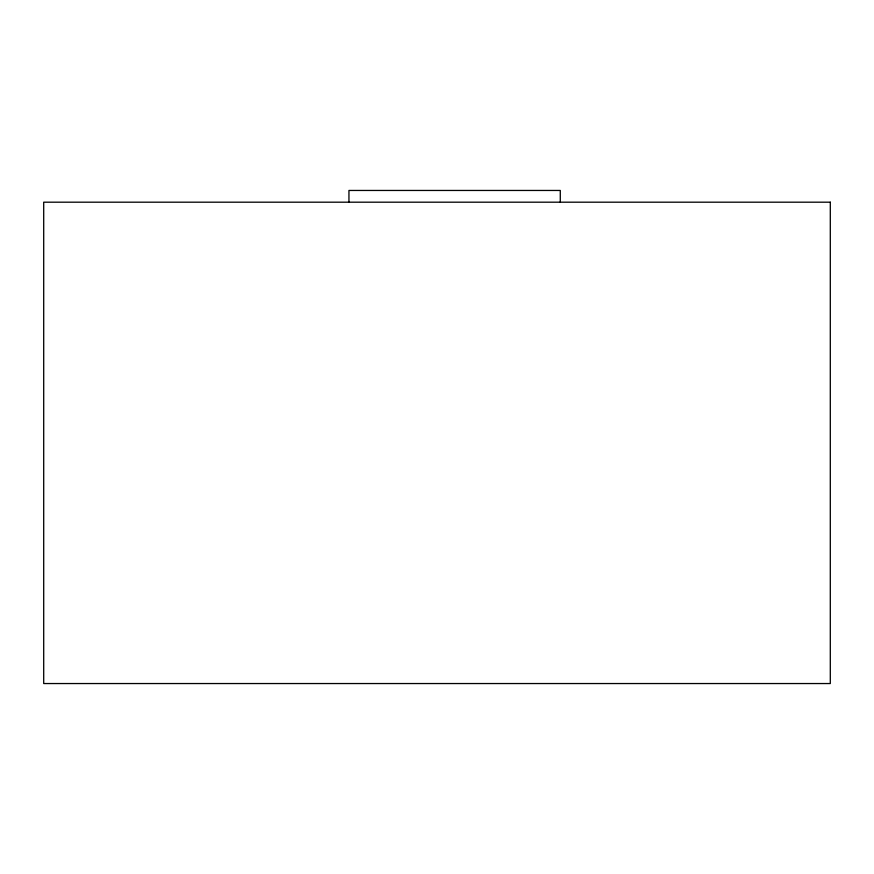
<?xml version="1.0" encoding="UTF-8"?>
<svg xmlns="http://www.w3.org/2000/svg" width="874" height="874" viewBox="0 0 874 874"><rect width="100%" height="100%" fill="white"/><g stroke="black" fill="none" stroke-linecap="round" stroke-linejoin="round"><path stroke-width="1.31" d="M560.278 202.189L560.278 190.456L348.945 190.456L348.945 202.189M830.3 202.189L43.7 202.189L43.7 683.544L830.3 683.544L830.3 202.189"/></g></svg>
